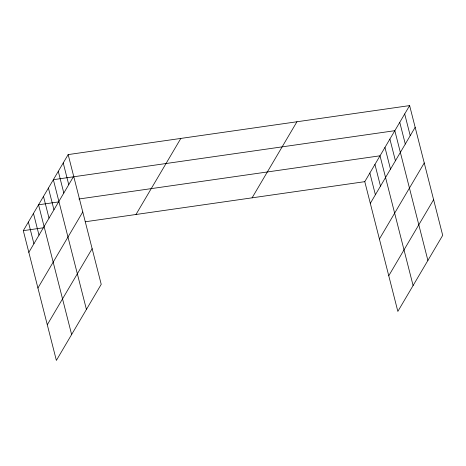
<?xml version="1.0" encoding="UTF-8"?>
<svg xmlns="http://www.w3.org/2000/svg" width="466" height="466" viewBox="0 0 466 466"><rect width="100%" height="100%" fill="white"/><g stroke="black" fill="none" stroke-linecap="round" stroke-linejoin="round"><path stroke-width="0.7" d="M68.153 154.59L101.221 284.336L56.374 360.404L23.3 230.658L68.153 154.59L409.626 105.596L442.7 235.342L397.848 311.41L364.779 181.664L409.626 105.596M28.834 252.368L73.686 176.294M37.921 288.017L82.773 211.948M47.282 324.755L92.134 248.681M135.985 214.494L180.837 138.419M252.089 197.834L296.941 121.76M370.307 203.374L415.159 127.3M379.4 239.029L424.246 162.954M388.76 275.761L433.613 199.687M58.722 201.9L38.55 204.795L71.624 334.541M78.894 199.005L380.023 155.801L413.097 285.547M23.3 230.658L43.472 227.763M85.208 221.775L364.779 181.664M404.692 113.96L410.226 135.67M399.758 122.331L405.292 144.041M427.899 260.442L394.824 130.696L53.351 179.69L86.426 309.436M389.891 139.066L395.424 160.776M384.957 147.437L390.491 169.141M374.944 164.422L380.477 186.132M369.858 173.043L375.392 194.753M63.219 162.954L68.752 184.664M58.285 171.325L63.819 193.029M48.417 188.06L53.951 209.77M43.484 196.425L49.017 218.135M33.465 213.416L38.998 235.126M28.385 222.037L33.919 243.747"/></g></svg>
